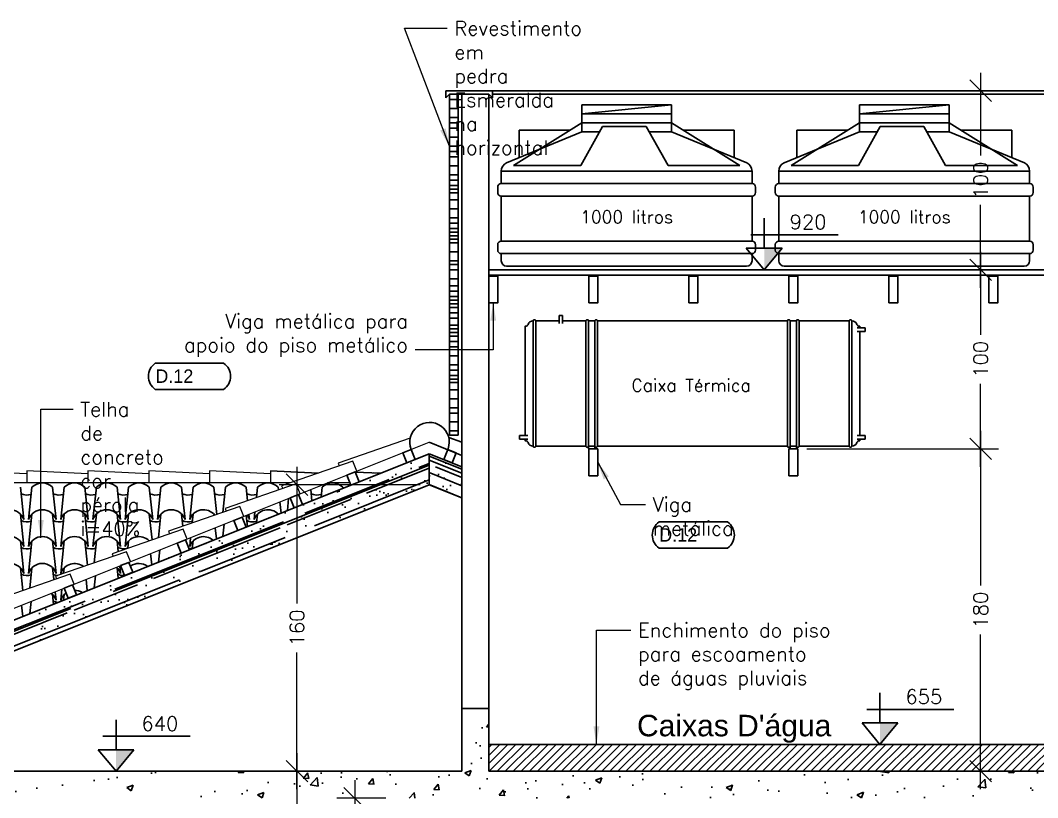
# Model space of a CAD drawing. Header units: millimetres. Extents: x -4228 to 27092, y -6721 to 984.
# Drawn here: x 8236 to 8804, y -5962 to -5528 of the extents above; entities that cross this region are included whole.
import ezdxf
from ezdxf.enums import TextEntityAlignment as Align

# ---------------------------------------------------------------- set-up
doc = ezdxf.new("R2010")
doc.units = ezdxf.units.MM
doc.header["$LTSCALE"] = 50
doc.layers.get('0').update_dxf_attribs({"lineweight": 0})
for name, color, linetype in [('borda100', 3, 'Continuous'), ('cobertura', 2, 'Continuous'), ('cota', 1, 'Continuous'), ('estruturametalica', 2, 'Continuous'), ('HACHURA', 2, 'Continuous'), ('hatch', 2, 'Continuous'), ('madeiramento', 2, 'Continuous'), ('PAREDE2', 4, 'Continuous'), ('PAREDES', 6, 'Continuous'), ('PAREDES3', 2, 'Continuous'), ('pedras', 2, 'Continuous'), ('PENA01', 3, 'Continuous'), ('PENA02', 2, 'Continuous'), ('PENA24', 24, 'Continuous'), ('PENA_01', 3, 'Continuous'), ('QLEADER', 7, 'Continuous'), ('telhas', 3, 'Continuous'), ('TEXTO', 7, 'Continuous'), ('textocod_100', 7, 'Continuous')]:
    doc.layers.add(name, color=color, linetype=linetype)
doc.styles.add('ARIAL', font='arial.ttf')
doc.styles.add('CODIGO', font='bgothl.ttf')
doc.styles.add('COTA', font='simplex.shx')
doc.styles.add('ROMANS', font='romans.shx')
doc.dimstyles.new('1_50', dxfattribs={"dimscale": 0, "dimtxt": 8, "dimasz": 12, "dimexe": 10, "dimexo": 5, "dimgap": 4, "dimtad": 0, "dimdec": 0, "dimzin": 1, "dimdsep": 46, "dimtxsty": 'ROMANS', "dimblk": 'OBLIQUE', "dimcen": 10, "dimdle": 10, "dimclrd": 1, "dimclre": 1, "dimclrt": 7, "dimaunit": 1, "dimadec": 0, "dimazin": 0, "dimtm": 1e-09, "dimtfac": 1, "dimtdec": 0, "dimtmove": 2, "dimatfit": 3, "dimldrblk": 'OBLIQUE', "dimfxl": 1, "dimtolj": 1, "dimtzin": 0, "dimarcsym": 0})
doc.dimstyles.new('LEADER_50', dxfattribs={"dimscale": 0, "dimtxt": 8, "dimasz": 10, "dimexe": 10, "dimexo": 5, "dimgap": 4, "dimtad": 0, "dimdec": 0, "dimzin": 1, "dimdsep": 46, "dimtxsty": 'ROMANS', "dimcen": 10, "dimdle": 10, "dimclrd": 9, "dimclre": 9, "dimclrt": 7, "dimaunit": 1, "dimadec": 0, "dimazin": 0, "dimtm": 1e-09, "dimtfac": 1, "dimtdec": 0, "dimtmove": 2, "dimatfit": 3, "dimfxl": 1, "dimtolj": 1, "dimtzin": 0, "dimarcsym": 0})

# ---------------------------------------------------------------- blocks, each defined once
blk = doc.blocks.new('A$C14811BFB')
at = {"layer": 'PENA_01', "linetype": 'Continuous', "lineweight": 30}
for p, q in [((-18195.47, -2897.79), (-18245.47, -2897.79)), ((-18245.47, -2897.79), (-18245.47, -2912.79)), ((-18245.47, -2902.79), (-18195.47, -2897.79)), ((-18195.47, -2912.79), (-18195.47, -2897.79)), ((-18283.68, -2931.66), (-18245.47, -2907.79)), ((-18195.47, -2902.79), (-18245.47, -2902.79)), ((-18195.47, -2907.79), (-18245.47, -2907.79)), ((-18195.47, -2907.79), (-18157.26, -2931.66)), ((-18245.47, -2912.79), (-18287.56, -2930.14)), ((-18280.47, -2911.79), (-18251.87, -2911.79)), ((-18280.47, -2911.79), (-18280.47, -2926.88)), ((-18233.95, -2909.79), (-18246.05, -2931.66)), ((-18245.47, -2912.79), (-18235.61, -2912.79)), ((-18209.49, -2909.79), (-18233.95, -2909.79)), ((-18209.49, -2909.79), (-18197.38, -2931.66)), ((-18207.83, -2912.79), (-18195.47, -2912.79)), ((-18195.47, -2912.79), (-18153.38, -2930.14)), ((-18160.47, -2911.79), (-18189.06, -2911.79)), ((-18160.47, -2911.79), (-18160.47, -2926.88)), ((-18290.47, -2934.66), (-18150.47, -2934.66)), ((-18290.47, -2934.68), (-18290.47, -2941.66)), ((-18246.05, -2931.66), (-18283.68, -2931.66)), ((-18157.26, -2931.66), (-18197.38, -2931.66)), ((-18150.47, -2941.66), (-18150.47, -2934.68)), ((-18290.47, -2941.66), (-18150.47, -2941.66)), ((-18292.47, -2943.66), (-18292.47, -2946.66)), ((-18148.47, -2943.66), (-18148.47, -2946.66)), ((-18290.47, -2948.66), (-18150.47, -2948.66)), ((-18290.47, -2948.66), (-18290.47, -2973.79)), ((-18290.47, -2948.66), (-18290.47, -2950.66)), ((-18150.47, -2973.79), (-18150.47, -2948.66)), ((-18292.47, -2975.79), (-18292.47, -2978.79)), ((-18290.47, -2973.79), (-18150.47, -2973.79)), ((-18148.47, -2975.79), (-18148.47, -2978.79)), ((-18290.47, -2980.79), (-18150.47, -2980.79)), ((-18290.47, -2980.79), (-18290.47, -2984.79)), ((-18150.47, -2984.79), (-18150.47, -2980.79)), ((-18287.47, -2987.79), (-18153.47, -2987.79))]:
    blk.add_line(p, q, dxfattribs=at)
for centre, radius, start, end in [((-18285.47, -2934.68), 5, 114.6884, 180), ((-18155.47, -2934.68), 5, 0, 65.3116), ((-18290.47, -2943.66), 2, 90, 180), ((-18150.47, -2943.66), 2, 360, 90), ((-18290.47, -2946.66), 2, 180, 270), ((-18150.47, -2946.66), 2, 270, 360), ((-18290.47, -2975.79), 2, 90, 180), ((-18150.47, -2975.79), 2, 360, 90), ((-18290.47, -2978.79), 2, 180, 270), ((-18150.47, -2978.79), 2, 270, 360), ((-18287.47, -2984.79), 3, 180, 270), ((-18153.47, -2984.79), 3, 270, 0)]:
    blk.add_arc(centre, radius, start, end, dxfattribs=at)
at = {"layer": 'TEXTO', "linetype": 'Continuous', "lineweight": 30, "style": 'ROMANS'}
blk.add_text('1000 litros', height=7, dxfattribs=at).set_placement((-18220.47, -2963.79), align=Align.CENTER)
blk = doc.blocks.new('A$C215A06EA')
at = {"color": 3, "linetype": 'Continuous', "lineweight": 30}
for p, q in [((-18268.47, -2913.29), (-18270.47, -2913.29)), ((-18270.47, -2913.29), (-18270.47, -2917.79)), ((-18268.47, -2913.29), (-18268.47, -2917.79)), ((-18289.47, -2919.49), (-18289.47, -2980.29)), ((-18289.27, -2919.29), (-18289.21, -2919.29)), ((-18270.47, -2916.29), (-18283.47, -2916.29)), ((-18255.47, -2916.29), (-18268.47, -2916.29)), ((-18250.47, -2916.29), (-18253.97, -2916.29)), ((-18142.97, -2916.29), (-18248.97, -2916.29)), ((-18137.97, -2916.29), (-18141.47, -2916.29)), ((-18108.47, -2916.29), (-18136.47, -2916.29)), ((-18102.67, -2919.29), (-18102.72, -2919.29)), ((-18102.47, -2919.49), (-18102.47, -2920.29)), ((-18099.47, -2920.29), (-18103.97, -2920.29)), ((-18099.47, -2922.29), (-18103.97, -2922.29)), ((-18102.47, -2922.29), (-18102.47, -2980.29)), ((-18099.47, -2922.29), (-18099.47, -2920.29)), ((-18292.47, -2980.29), (-18292.47, -2982.29)), ((-18292.47, -2980.29), (-18287.97, -2980.29)), ((-18099.47, -2980.29), (-18103.97, -2980.29)), ((-18099.47, -2980.29), (-18099.47, -2982.29)), ((-18292.47, -2982.29), (-18287.97, -2982.29)), ((-18289.47, -2982.29), (-18289.47, -2983.09)), ((-18289.27, -2983.29), (-18289.21, -2983.29)), ((-18283.47, -2986.29), (-18255.47, -2986.29)), ((-18253.97, -2986.29), (-18250.47, -2986.29)), ((-18248.97, -2986.29), (-18142.97, -2986.29)), ((-18141.47, -2986.29), (-18137.97, -2986.29)), ((-18136.47, -2986.29), (-18108.47, -2986.29)), ((-18099.47, -2982.29), (-18103.97, -2982.29)), ((-18102.67, -2983.29), (-18102.72, -2983.29)), ((-18102.47, -2982.29), (-18102.47, -2983.09))]:
    blk.add_line(p, q, dxfattribs=at)
for points in [[(-18284.97, -2916.29, -0.414214), (-18284.47, -2915.79), (-18283.97, -2915.79, -0.414214), (-18283.47, -2916.29), (-18283.47, -2986.29, -0.414214), (-18283.97, -2986.79), (-18284.47, -2986.79, -0.414214), (-18284.97, -2986.29)], [(-18253.97, -2916.29, 0.414214), (-18254.47, -2915.79), (-18254.97, -2915.79, 0.414214), (-18255.47, -2916.29), (-18255.47, -2986.29, 0.414214), (-18254.97, -2986.79), (-18254.47, -2986.79, 0.414214), (-18253.97, -2986.29)], [(-18248.97, -2916.29, 0.414214), (-18249.47, -2915.79), (-18249.97, -2915.79, 0.414214), (-18250.47, -2916.29), (-18250.47, -2986.29, 0.414214), (-18249.97, -2986.79), (-18249.47, -2986.79, 0.414214), (-18248.97, -2986.29)], [(-18142.97, -2916.29, -0.414214), (-18142.47, -2915.79), (-18141.97, -2915.79, -0.414214), (-18141.47, -2916.29), (-18141.47, -2986.29, -0.414214), (-18141.97, -2986.79), (-18142.47, -2986.79, -0.414214), (-18142.97, -2986.29)], [(-18137.97, -2916.29, -0.414214), (-18137.47, -2915.79), (-18136.97, -2915.79, -0.414214), (-18136.47, -2916.29), (-18136.47, -2986.29, -0.414214), (-18136.97, -2986.79), (-18137.47, -2986.79, -0.414214), (-18137.97, -2986.29)], [(-18106.97, -2916.29, 0.414214), (-18107.47, -2915.79), (-18107.97, -2915.79, 0.414214), (-18108.47, -2916.29), (-18108.47, -2986.29, 0.414214), (-18107.97, -2986.79), (-18107.47, -2986.79, 0.414214), (-18106.97, -2986.29)]]:
    blk.add_lwpolyline(points, format="xyb", close=True, dxfattribs=at)
for points in [[(-18253.97, -2987.79), (-18250.47, -2987.79), (-18250.47, -2986.29), (-18253.97, -2986.29)], [(-18141.47, -2987.79), (-18137.97, -2987.79), (-18137.97, -2986.29), (-18141.47, -2986.29)]]:
    blk.add_lwpolyline(points, close=True, dxfattribs=at)
for centre, radius, start, end in [((-18289.27, -2919.49), 0.2, 90, 180), ((-18289.21, -2917.79), 1.5, 270, 340.5288), ((-18284.97, -2919.29), 3, 90, 160.5288), ((-18106.97, -2919.29), 3, 19.4712, 90), ((-18102.72, -2917.79), 1.5, 199.4712, 270), ((-18102.67, -2919.49), 0.2, 0, 90), ((-18289.27, -2983.09), 0.2, 180, 270), ((-18289.21, -2984.79), 1.5, 19.4712, 90), ((-18284.97, -2983.29), 3, 199.4712, 270), ((-18106.97, -2983.29), 3, 270, 340.5288), ((-18102.72, -2984.79), 1.5, 90, 160.5288), ((-18102.67, -2983.09), 0.2, 270, 0)]:
    blk.add_arc(centre, radius, start, end, dxfattribs=at)
blk = doc.blocks.new('_OBLIQUE')
at = {"color": 0, "linetype": 'ByBlock'}
blk.add_line((-0.5, -0.5), (0.5, 0.5), dxfattribs=at)
blk = doc.blocks.new('*D47')
at = {"layer": 'cota', "color": 1, "linetype": 'Continuous', "lineweight": -2}
for p, q in [((8422.74, -5951.96), (8422.74, -6038.25)), ((8440.15, -5961.96), (8412.74, -5961.96)), ((8422.74, -6151.96), (8422.74, -6065.68)), ((8477.6, -6141.96), (8412.74, -6141.96))]:
    blk.add_line(p, q, dxfattribs=at)
at = {"layer": 'Defpoints', "color": 0, "linetype": 'Continuous', "lineweight": 30}
for p in [(8422.74, -5961.96), (8445.15, -5961.96), (8482.6, -6141.96)]:
    blk.add_point(p, dxfattribs=at)
at = {"layer": 'cota', "color": 1, "linetype": 'Continuous', "lineweight": -2, "xscale": 12, "yscale": 12, "zscale": 12}
for p, rotation in [((8422.74, -5961.96), 90), ((8422.74, -6141.96), 270)]:
    blk.add_blockref('_OBLIQUE', p, dxfattribs=dict(at, rotation=rotation))
at = {"layer": 'cota', "color": 7, "linetype": 'Continuous', "lineweight": 30, "insert": (8422.74, -6051.96), "char_height": 8, "attachment_point": 5, "rotation": 90, "style": 'ROMANS'}
blk.add_mtext('\\A1;180', dxfattribs=at)
blk = doc.blocks.new('*D48')
at = {"layer": 'cota', "color": 1, "linetype": 'Continuous', "lineweight": -2}
for p, q in [((8390.51, -5936.96), (8390.51, -6090.18)), ((8463.76, -5946.96), (8380.51, -5946.96)), ((8390.51, -6271.96), (8390.51, -6118.75)), ((8413.76, -6261.96), (8380.51, -6261.96))]:
    blk.add_line(p, q, dxfattribs=at)
at = {"layer": 'Defpoints', "color": 0, "linetype": 'Continuous', "lineweight": 30}
for p in [(8390.51, -5946.96), (8468.76, -5946.96), (8418.76, -6261.96)]:
    blk.add_point(p, dxfattribs=at)
at = {"layer": 'cota', "color": 1, "linetype": 'Continuous', "lineweight": -2, "xscale": 12, "yscale": 12, "zscale": 12}
for p, rotation in [((8390.51, -5946.96), 90), ((8390.51, -6261.96), 270)]:
    blk.add_blockref('_OBLIQUE', p, dxfattribs=dict(at, rotation=rotation))
at = {"layer": 'cota', "color": 7, "linetype": 'Continuous', "lineweight": 30, "insert": (8390.51, -6104.46), "char_height": 8, "attachment_point": 5, "rotation": 90, "style": 'ROMANS'}
blk.add_mtext('\\A1;315', dxfattribs=at)
blk = doc.blocks.new('*D56')
at = {"layer": 'cota', "color": 1, "linetype": 'Continuous', "lineweight": -2}
for p, q in [((8390.51, -5776.97), (8390.51, -5853.25)), ((8459.32, -5786.97), (8380.51, -5786.97)), ((8390.51, -5956.96), (8390.51, -5880.68)), ((8408.76, -5946.96), (8380.51, -5946.96))]:
    blk.add_line(p, q, dxfattribs=at)
at = {"layer": 'Defpoints', "color": 0, "linetype": 'Continuous', "lineweight": 30}
for p in [(8390.51, -5786.97), (8464.32, -5786.97), (8413.76, -5946.96)]:
    blk.add_point(p, dxfattribs=at)
at = {"layer": 'cota', "color": 1, "linetype": 'Continuous', "lineweight": -2, "xscale": 12, "yscale": 12, "zscale": 12}
for p, rotation in [((8390.51, -5786.97), 90), ((8390.51, -5946.96), 270)]:
    blk.add_blockref('_OBLIQUE', p, dxfattribs=dict(at, rotation=rotation))
at = {"layer": 'cota', "color": 7, "linetype": 'Continuous', "lineweight": 30, "insert": (8390.51, -5866.96), "char_height": 8, "attachment_point": 5, "rotation": 90, "style": 'ROMANS'}
blk.add_mtext('\\A1;160', dxfattribs=at)
blk = doc.blocks.new('*D67')
at = {"layer": 'cota', "color": 1, "linetype": 'Continuous', "lineweight": -2}
for p, q in [((8772.23, -5756.96), (8772.23, -5843.25)), ((8763.93, -5766.96), (8782.23, -5766.96)), ((8772.23, -5956.96), (8772.23, -5870.68)), ((8790.54, -5946.96), (8762.23, -5946.96))]:
    blk.add_line(p, q, dxfattribs=at)
at = {"layer": 'Defpoints', "color": 0, "linetype": 'Continuous', "lineweight": 30}
for p in [(8758.93, -5766.96), (8772.23, -5946.96), (8795.54, -5946.96)]:
    blk.add_point(p, dxfattribs=at)
at = {"layer": 'cota', "color": 1, "linetype": 'Continuous', "lineweight": -2, "xscale": 12, "yscale": 12, "zscale": 12}
for p, rotation in [((8772.23, -5766.96), 90), ((8772.23, -5946.96), 270)]:
    blk.add_blockref('_OBLIQUE', p, dxfattribs=dict(at, rotation=rotation))
at = {"layer": 'cota', "color": 7, "linetype": 'Continuous', "lineweight": 30, "insert": (8772.23, -5856.96), "char_height": 8, "attachment_point": 5, "rotation": 90, "style": 'ROMANS'}
blk.add_mtext('\\A1;180', dxfattribs=at)
blk = doc.blocks.new('*D68')
at = {"layer": 'cota', "color": 1, "linetype": 'Continuous', "lineweight": -2}
for p, q in [((8772.23, -5656.96), (8772.23, -5703.25)), ((8786.87, -5666.96), (8762.23, -5666.96)), ((8772.23, -5776.96), (8772.23, -5730.68)), ((8675.1, -5766.96), (8782.23, -5766.96))]:
    blk.add_line(p, q, dxfattribs=at)
at = {"layer": 'Defpoints', "color": 0, "linetype": 'Continuous', "lineweight": 30}
for p in [(8772.23, -5666.96), (8791.87, -5666.96), (8670.1, -5766.96)]:
    blk.add_point(p, dxfattribs=at)
at = {"layer": 'cota', "color": 1, "linetype": 'Continuous', "lineweight": -2, "xscale": 12, "yscale": 12, "zscale": 12}
for p, rotation in [((8772.23, -5666.96), 90), ((8772.23, -5766.96), 270)]:
    blk.add_blockref('_OBLIQUE', p, dxfattribs=dict(at, rotation=rotation))
at = {"layer": 'cota', "color": 7, "linetype": 'Continuous', "lineweight": 30, "insert": (8772.23, -5716.96), "char_height": 8, "attachment_point": 5, "rotation": 90, "style": 'ROMANS'}
blk.add_mtext('\\A1;100', dxfattribs=at)
blk = doc.blocks.new('*D69')
at = {"layer": 'cota', "color": 1, "linetype": 'Continuous', "lineweight": -2}
for p, q in [((8772.23, -5556.96), (8772.23, -5603.25)), ((8796.87, -5566.96), (8762.23, -5566.96)), ((8772.23, -5676.96), (8772.23, -5630.68)), ((8793.8, -5666.96), (8762.23, -5666.96))]:
    blk.add_line(p, q, dxfattribs=at)
at = {"layer": 'Defpoints', "color": 0, "linetype": 'Continuous', "lineweight": 30}
for p in [(8772.23, -5566.96), (8801.87, -5566.96), (8798.8, -5666.96)]:
    blk.add_point(p, dxfattribs=at)
at = {"layer": 'cota', "color": 1, "linetype": 'Continuous', "lineweight": -2, "xscale": 12, "yscale": 12, "zscale": 12}
for p, rotation in [((8772.23, -5566.96), 90), ((8772.23, -5666.96), 270)]:
    blk.add_blockref('_OBLIQUE', p, dxfattribs=dict(at, rotation=rotation))
at = {"layer": 'cota', "color": 7, "linetype": 'Continuous', "lineweight": 30, "insert": (8772.23, -5616.96), "char_height": 8, "attachment_point": 5, "rotation": 90, "style": 'ROMANS'}
blk.add_mtext('\\A1;100', dxfattribs=at)

msp = doc.modelspace()

# ---------------------------------------------------------------- hatches: boundary and pattern name
at = {"layer": 'HACHURA', "linetype": 'Continuous', "lineweight": 30}
h = msp.add_hatch(dxfattribs=at)
h.set_pattern_fill('AR-CONC', color=256, scale=0.2, style=0)
h.set_pattern_definition([(50, (5738.18, -492.775), (36.43693, -3.18782), [3.81, -41.91]), (355, (5738.18, -492.775), (-7.04857, 38.21133), [3.048, -33.528]), (100.451, (5741.217, -493.04), (29.3885, 35.02334), [3.238, -35.618]), (46.1842, (5738.18, -482.615), (54.2158, -8.40847), [5.715, -62.865]), (96.6356, (5742.7, -483.316), (47.48085, 49.4851), [4.857, -53.427]), (351.184, (5738.18, -482.615), (47.4809, 49.485), [4.572, -50.292]), (21, (5743.26, -485.155), (30.32298, -20.4531), [3.81, -41.91]), (326, (5743.26, -485.155), (12.3604, 36.8376), [3.048, -33.528]), (71.4514, (5745.787, -486.86), (42.6833, 16.38457), [3.238, -35.618]), (37.5, (5738.18, -492.775), (0.61772, 16.911008), [0, -33.1216, 0, -34.036, 0, -33.655]), (7.5, (5738.18, -492.775), (13.36393, 20.036115), [0, -19.4056, 0, -32.3596, 0, -12.827]), (327.5, (5726.852, -492.775), (27.11812, -1.14575), [0, -12.7, 0, -39.624, 0, -52.578]), (317.5, (5721.772, -492.775), (29.62584, 5.0853), [0, -16.51, 0, -26.3144, 0, -37.338])])
h.paths.add_polyline_path([(8852.6, -5991.96), (8852.6, -5946.96), (8497.6, -5946.96), (8497.6, -5911.96), (8482.6, -5911.96), (8482.6, -5946.96), (8172.6, -5946.96), (8172.6, -5911.96), (8157.6, -5911.96), (8157.6, -5946.96), (8032.6, -5946.96), (8032.6, -5941.96), (8017.6, -5941.96), (8017.6, -5961.96), (8837.6, -5961.96), (8837.6, -5991.96)])
h = msp.add_hatch(dxfattribs=at)
h.set_pattern_fill('ANSI31', color=3, style=0)
h.set_pattern_definition([(45, (13961.2226, -2409.807), (-2.245064, 2.245064), [])])
h.paths.add_polyline_path([(8837.6, -5931.96), (8497.6, -5931.96), (8497.6, -5946.96), (8837.6, -5946.96)])
at = {"layer": 'hatch', "linetype": 'Continuous', "lineweight": 30}
h = msp.add_hatch(dxfattribs=at)
h.set_pattern_fill('AR-SAND', color=256, scale=0.3, style=0)
h.set_pattern_definition([(37.5, (2415.487, -6269.661), (-0.48001, 14.682397), [0, -11.5824, 0, -12.954, 0, -12.3825]), (7.5, (2415.487, -6269.661), (13.4857, 21.50475), [0, -6.2484, 0, -10.4394, 0, -4.0005]), (327.5, (2406.115, -6269.661), (23.72977, 0.043116), [0, -3.81, 0, -13.716, 0, -17.907]), (317.5, (2406.115, -6269.661), (22.906694, 6.68788), [0, -1.905, 0, -8.9916, 0, -10.287])])
h.paths.add_polyline_path([(8464.32, -5786.97), (8464.32, -5769.73), (8032.6, -5942.42), (8032.6, -5946.96), (8064.33, -5946.96)])
h.paths.add_polyline_path([(8482.6, -5777.05), (8464.32, -5769.73), (8464.32, -5786.97), (8482.6, -5794.28)])
h = msp.add_hatch(dxfattribs=at)
h.set_pattern_fill('AR-RROOF', color=3, scale=0.5, style=0)
h.set_pattern_definition([(201.8014, (2309.487, -4339.716), (-21.224977, -22.16831), [190.5, -25.4, 63.5, -12.7]), (201.8014, (2296.163, -4351.885), (18.064814, -10.96624), [38.1, -4.191, 76.2, -9.525]), (201.80141, (2307.601, -4352.0975), (-58.156437, -32.427048), [101.6, -17.78, 50.8, -12.7])])
h.paths.add_polyline_path([(8464.32, -5786.97), (8464.32, -5769.73), (8032.6, -5942.42), (8032.6, -5946.96), (8064.33, -5946.96)])
h = msp.add_hatch(dxfattribs=at)
h.set_pattern_fill('AR-RROOF', color=3, scale=0.5, style=0)
h.set_pattern_definition([(158.2, (8482.595, -5794.278), (-30.6583, -1.415), [190.5, -25.4, 63.5, -12.7]), (158.2, (8464.554, -5793.9), (5.5185, -20.4), [38.1, -4.191, 76.2, -9.525]), (158.2, (8472.69, -5801.942), (-64.4768, 16.6262), [101.6, -17.78, 50.8, -12.7])])
h.paths.add_polyline_path([(8464.32, -5786.97), (8482.6, -5794.28), (8482.6, -5777.05), (8464.32, -5769.73)])

# ---------------------------------------------------------------- linework, layer by layer
at = {"layer": 'borda100', "color": 9, "linetype": 'Continuous', "lineweight": 30}
for points in [[(8349.58, -5733.75, 0.525115), (8349.58, -5719.14), (8311.4, -5719.14, 0.525115), (8311.4, -5733.75)], [(8630.89, -5822.39, 0.525115), (8630.89, -5807.78), (8592.71, -5807.78, 0.525115), (8592.71, -5822.39)]]:
    msp.add_lwpolyline(points, format="xyb", close=True, dxfattribs=at)
at = {"layer": 'cobertura', "linetype": 'Continuous', "lineweight": 30}
msp.add_arc((8464.53, -5763.19), 11, 340.3922, 201.8014, dxfattribs=at)
at = {"layer": 'estruturametalica', "color": 4, "linetype": 'Continuous', "lineweight": 30}
for p, q in [((8837.6, -5666.96), (8497.6, -5666.96)), ((8837.6, -5669.96), (8497.6, -5669.96))]:
    msp.add_line(p, q, dxfattribs=at)
for points in [[(8497.6, -5685.46), (8502.6, -5685.46), (8502.6, -5670.46), (8497.6, -5670.46)], [(8553.43, -5685.46), (8558.43, -5685.46), (8558.43, -5670.46), (8553.43, -5670.46)], [(8609.26, -5685.46), (8614.26, -5685.46), (8614.26, -5670.46), (8609.26, -5670.46)], [(8665.1, -5685.46), (8670.1, -5685.46), (8670.1, -5670.46), (8665.1, -5670.46)], [(8720.93, -5685.46), (8725.93, -5685.46), (8725.93, -5670.46), (8720.93, -5670.46)], [(8776.76, -5685.46), (8781.76, -5685.46), (8781.76, -5670.46), (8776.76, -5670.46)], [(8553.43, -5781.96), (8558.43, -5781.96), (8558.43, -5766.96), (8553.43, -5766.96)], [(8665.1, -5781.96), (8670.1, -5781.96), (8670.1, -5766.96), (8665.1, -5766.96)]]:
    msp.add_lwpolyline(points, close=True, dxfattribs=at)
at = {"layer": 'madeiramento', "linetype": 'Continuous', "lineweight": 30}
for p, q in [((8464.32, -5769.73), (8032.6, -5942.42)), ((8464.32, -5769.73), (8482.6, -5777.05)), ((8464.32, -5786.97), (8064.33, -5946.96)), ((8464.32, -5786.97), (8482.6, -5794.28))]:
    msp.add_line(p, q, dxfattribs=at)
at = {"layer": 'madeiramento', "color": 3, "linetype": 'Continuous', "lineweight": 30}
msp.add_line((8464.32, -5769.73), (8464.32, -5786.97), dxfattribs=at)
at = {"layer": 'madeiramento', "color": 2, "linetype": 'Continuous', "lineweight": 30}
for points in [[(8451.9, -5774.7), (8456.54, -5772.84), (8454.32, -5767.27), (8449.67, -5769.13)], [(8477.16, -5774.7), (8472.51, -5772.84), (8474.74, -5767.27), (8479.38, -5769.13)], [(8420.57, -5787.23), (8425.21, -5785.38), (8422.98, -5779.81), (8418.34, -5781.66)], [(8389, -5799.86), (8393.64, -5798), (8391.41, -5792.43), (8386.77, -5794.29)], [(8357.43, -5812.49), (8362.07, -5810.63), (8359.85, -5805.06), (8355.2, -5806.92)], [(8325.86, -5825.12), (8330.51, -5823.26), (8328.28, -5817.69), (8323.64, -5819.55)], [(8294.3, -5837.74), (8298.94, -5835.89), (8296.71, -5830.32), (8292.07, -5832.17)], [(8262.73, -5850.37), (8267.37, -5848.51), (8265.14, -5842.94), (8260.5, -5844.8)]]:
    msp.add_lwpolyline(points, close=True, dxfattribs=at)
at = {"layer": 'PAREDE2', "linetype": 'Continuous', "lineweight": 30}
msp.add_line((8497.6, -5931.96), (8837.6, -5931.96), dxfattribs=at)
at = {"layer": 'PAREDES', "linetype": 'Continuous', "lineweight": 30}
for p, q in [((8482.6, -5946.96), (8482.6, -5568.96)), ((8482.6, -5568.96), (8497.6, -5568.96)), ((8497.6, -5946.96), (8497.6, -5568.96)), ((8482.6, -5911.96), (8497.6, -5911.96)), ((8172.6, -5946.96), (8482.6, -5946.96)), ((8172.6, -5946.96), (8292.6, -5946.96)), ((8497.6, -5946.96), (8852.6, -5946.96))]:
    msp.add_line(p, q, dxfattribs=at)
at = {"layer": 'PAREDES3', "linetype": 'Continuous', "lineweight": 30}
for p, q in [((8473.6, -5566.96), (8499.6, -5566.96)), ((8473.6, -5566.96), (8473.6, -5570.96)), ((8473.6, -5570.96), (8475.6, -5568.96)), ((8475.6, -5759.22), (8475.6, -5568.96)), ((8475.6, -5568.96), (8482.6, -5568.96)), ((8480.6, -5759.22), (8480.6, -5568.96)), ((8499.6, -5570.96), (8497.6, -5568.96)), ((8499.6, -5566.96), (8499.6, -5570.96)), ((8499.6, -5568.96), (8818.1, -5568.96)), ((8475.6, -5759.22), (8480.6, -5759.22))]:
    msp.add_line(p, q, dxfattribs=at)
at = {"layer": 'pedras', "color": 55, "linetype": 'Continuous', "lineweight": 30}
for p, q in [((8475.6, -5571.96), (8480.6, -5571.96)), ((8475.6, -5576.96), (8480.6, -5576.96)), ((8475.6, -5581.96), (8480.6, -5581.96)), ((8475.6, -5584.96), (8480.6, -5584.96)), ((8475.6, -5587.96), (8480.6, -5587.96)), ((8475.6, -5592.96), (8480.6, -5592.96)), ((8475.6, -5597.96), (8480.6, -5597.96)), ((8475.6, -5600.96), (8480.6, -5600.96)), ((8475.6, -5603.96), (8480.6, -5603.96)), ((8475.6, -5608.96), (8480.6, -5608.96)), ((8475.6, -5613.96), (8480.6, -5613.96)), ((8475.6, -5616.96), (8480.6, -5616.96)), ((8475.6, -5619.96), (8480.6, -5619.96)), ((8475.6, -5621.96), (8480.6, -5621.96)), ((8475.6, -5623.96), (8480.6, -5623.96)), ((8475.6, -5627.96), (8480.6, -5627.96)), ((8475.6, -5632.96), (8480.6, -5632.96)), ((8475.6, -5637.96), (8480.6, -5637.96)), ((8475.6, -5640.96), (8480.6, -5640.96)), ((8475.6, -5643.96), (8480.6, -5643.96)), ((8475.6, -5645.96), (8480.6, -5645.96)), ((8475.6, -5647.96), (8480.6, -5647.96)), ((8475.6, -5649.96), (8480.6, -5649.96)), ((8475.6, -5651.96), (8480.6, -5651.96)), ((8475.6, -5656.96), (8480.6, -5656.96)), ((8475.6, -5661.96), (8480.6, -5661.96)), ((8475.6, -5663.96), (8480.6, -5663.96)), ((8475.6, -5666.96), (8480.6, -5666.96)), ((8475.6, -5671.96), (8480.6, -5671.96)), ((8475.6, -5675.96), (8480.6, -5675.96)), ((8475.6, -5678.96), (8480.6, -5678.96)), ((8475.6, -5681.96), (8480.6, -5681.96)), ((8475.6, -5683.96), (8480.6, -5683.96)), ((8475.6, -5685.96), (8480.6, -5685.96)), ((8475.6, -5687.96), (8480.6, -5687.96)), ((8475.6, -5690.96), (8480.6, -5690.96)), ((8475.6, -5693.96), (8480.6, -5693.96)), ((8475.6, -5697.96), (8480.6, -5697.96)), ((8475.6, -5699.96), (8480.6, -5699.96)), ((8475.6, -5701.96), (8480.6, -5701.96)), ((8475.6, -5703.96), (8480.6, -5703.96)), ((8475.6, -5706.96), (8480.6, -5706.96)), ((8475.6, -5709.96), (8480.6, -5709.96)), ((8475.6, -5714.96), (8480.6, -5714.96)), ((8475.6, -5719.96), (8480.6, -5719.96)), ((8475.6, -5722.96), (8480.6, -5722.96)), ((8475.6, -5725.96), (8480.6, -5725.96)), ((8475.6, -5727.96), (8480.6, -5727.96)), ((8475.6, -5729.96), (8480.6, -5729.96)), ((8475.6, -5733.96), (8480.6, -5733.96)), ((8475.6, -5738.96), (8480.6, -5738.96)), ((8475.6, -5743.96), (8480.6, -5743.96)), ((8475.6, -5746.96), (8480.6, -5746.96)), ((8475.6, -5751.96), (8480.6, -5751.96)), ((8475.6, -5756.96), (8480.6, -5756.96))]:
    msp.add_line(p, q, dxfattribs=at)
at = {"layer": 'PENA01', "linetype": 'Continuous', "lineweight": 30}
msp.add_line((8499.6, -5566.96), (8818.1, -5566.96), dxfattribs=at)
at = {"layer": 'PENA01', "lineweight": 30}
for p, q in [((8651.4, -5638.21), (8651.4, -5654.96)), ((8643.96, -5647.45), (8692.69, -5647.45)), ((8641.4, -5654.96), (8661.4, -5654.96)), ((8651.4, -5666.96), (8641.4, -5654.96)), ((8651.4, -5666.96), (8661.4, -5654.96)), ((8716.04, -5903.21), (8716.04, -5919.96)), ((8708.6, -5912.45), (8757.33, -5912.45)), ((8289.51, -5918.21), (8289.51, -5934.96)), ((8706.04, -5919.96), (8726.04, -5919.96)), ((8716.04, -5931.96), (8706.04, -5919.96)), ((8716.04, -5931.96), (8726.04, -5919.96)), ((8282.07, -5927.45), (8330.8, -5927.45)), ((8279.51, -5934.96), (8299.51, -5934.96)), ((8289.51, -5946.96), (8279.51, -5934.96)), ((8289.51, -5946.96), (8299.51, -5934.96))]:
    msp.add_line(p, q, dxfattribs=at)
for points in [[(8651.4, -5666.96), (8651.4, -5654.96), (8651.4, -5666.96), (8661.4, -5654.96)], [(8716.04, -5931.96), (8716.04, -5919.96), (8716.04, -5931.96), (8726.04, -5919.96)], [(8289.51, -5946.96), (8289.51, -5934.96), (8289.51, -5946.96), (8299.51, -5934.96)]]:
    msp.add_solid(points, dxfattribs=at)
at = {"layer": 'PENA24', "color": 3, "lineweight": 30}
for p, q in [((8236.06, -5788.35), (8238, -5806.46)), ((8242.53, -5788.35), (8240.6, -5806.46)), ((8254.06, -5788.35), (8256, -5806.46)), ((8260.53, -5788.35), (8258.6, -5806.46)), ((8272.06, -5788.35), (8274, -5806.46)), ((8278.53, -5788.35), (8276.6, -5806.46)), ((8290.06, -5788.35), (8292, -5806.46)), ((8296.53, -5788.35), (8294.6, -5806.46)), ((8308.06, -5788.35), (8310, -5806.46)), ((8314.53, -5788.35), (8312.6, -5806.46)), ((8326.06, -5788.35), (8328, -5806.46)), ((8332.53, -5788.35), (8330.6, -5806.46)), ((8344.06, -5788.35), (8345.69, -5803.57)), ((8350.53, -5788.35), (8349.03, -5802.41)), ((8362.06, -5788.35), (8362.87, -5795.91)), ((8368.53, -5788.35), (8367.91, -5794.17)), ((8380.06, -5788.35), (8380.22, -5789.91)), ((8398.2, -5789.72), (8398.87, -5795.91)), ((8404.53, -5788.35), (8403.94, -5793.89)), ((8416.06, -5788.35), (8416.13, -5789.01)), ((8380.94, -5796.62), (8381.61, -5802.82)), ((8385.86, -5794.66), (8385.14, -5801.41)), ((8236.06, -5803.35), (8238, -5821.46)), ((8242.53, -5803.35), (8240.6, -5821.46)), ((8254.06, -5803.35), (8256, -5821.46)), ((8260.53, -5803.35), (8258.6, -5821.46)), ((8272.06, -5803.35), (8274, -5821.46)), ((8278.53, -5803.35), (8276.6, -5821.46)), ((8290.06, -5803.35), (8292, -5821.46)), ((8296.53, -5803.35), (8294.6, -5821.46)), ((8308.06, -5803.35), (8309.6, -5817.76)), ((8314.53, -5803.35), (8313.12, -5816.54)), ((8326.06, -5803.35), (8326.78, -5810.1)), ((8332.53, -5803.35), (8332, -5808.3)), ((8344.06, -5803.35), (8344.09, -5803.66)), ((8362.14, -5804.14), (8362.81, -5810.34)), ((8363.68, -5803.53), (8364, -5806.46)), ((8367.05, -5802.18), (8366.6, -5806.46)), ((8368.53, -5803.35), (8368, -5808.3)), ((8380.06, -5803.35), (8380.07, -5803.43)), ((8349.93, -5809.03), (8349.2, -5815.78)), ((8344.88, -5811.05), (8345.54, -5817.24)), ((8236.06, -5818.35), (8238, -5836.46)), ((8242.53, -5818.35), (8240.6, -5836.46)), ((8254.06, -5818.35), (8256, -5836.46)), ((8260.53, -5818.35), (8258.6, -5836.46)), ((8272.06, -5818.35), (8273.51, -5831.95)), ((8278.53, -5818.35), (8277.22, -5830.66)), ((8290.06, -5818.35), (8290.69, -5824.29)), ((8296.53, -5818.35), (8296.1, -5822.42)), ((8331.12, -5816.55), (8330.6, -5821.46)), ((8332.53, -5818.35), (8332.07, -5822.63)), ((8308.82, -5825.47), (8309.48, -5831.67)), ((8313.99, -5823.4), (8313.27, -5830.15)), ((8236.06, -5833.35), (8237.43, -5846.13)), ((8242.53, -5833.35), (8241.31, -5844.79)), ((8254.06, -5833.35), (8254.74, -5839.69)), ((8260.53, -5833.35), (8260.19, -5836.55)), ((8290.06, -5833.35), (8290.68, -5839.19)), ((8291.56, -5832.38), (8292, -5836.46)), ((8278.06, -5837.78), (8277.34, -5844.53)), ((8272.76, -5839.9), (8273.42, -5846.09)), ((8254.06, -5848.35), (8254.62, -5853.61)), ((8255.5, -5846.8), (8256, -5851.46)), ((8259.25, -5845.3), (8258.6, -5851.46)), ((8260.53, -5848.35), (8260.21, -5851.38)), ((8236.7, -5854.32), (8237.36, -5860.52)), ((8242.13, -5852.15), (8241.4, -5858.9))]:
    msp.add_line(p, q, dxfattribs=at)
for centre, radius, start, end in [((8248.3, -5794.1), 8.14, 44.9328, 135.0672), ((8266.3, -5794.1), 8.14, 44.9328, 135.0672), ((8284.3, -5794.1), 8.14, 44.9328, 135.0672), ((8302.3, -5794.1), 8.14, 44.9328, 135.0672), ((8320.3, -5794.1), 8.14, 44.9328, 135.0672), ((8338.3, -5794.1), 8.14, 44.9328, 135.0672), ((8356.3, -5794.1), 8.14, 44.9328, 135.0672), ((8374.3, -5794.1), 8.14, 44.9328, 135.0672), ((8410.3, -5794.1), 8.14, 44.9328, 135.0672), ((8239.72, -5785.32), 7.44, 243.9234, 288.6886), ((8257.72, -5785.32), 7.44, 243.9234, 288.6886), ((8275.72, -5785.32), 7.44, 243.9234, 288.6886), ((8293.72, -5785.32), 7.44, 243.9234, 288.6886), ((8311.72, -5785.32), 7.44, 243.9234, 288.6886), ((8329.72, -5785.32), 7.44, 243.9234, 288.6886), ((8347.72, -5785.32), 7.44, 243.9234, 288.6886), ((8365.72, -5785.32), 7.44, 243.9234, 288.6886), ((8401.72, -5785.32), 7.44, 243.9234, 288.6886), ((8230.3, -5809.1), 8.14, 18.9246, 161.0754), ((8248.3, -5809.1), 8.14, 18.9246, 161.0754), ((8266.3, -5809.1), 8.14, 18.9246, 161.0754), ((8284.3, -5809.1), 8.14, 18.9246, 161.0754), ((8302.3, -5809.1), 8.14, 18.9246, 161.0754), ((8320.3, -5809.1), 8.14, 18.9246, 161.0754), ((8338.3, -5809.1), 8.14, 39.3166, 161.0754), ((8356.3, -5809.1), 8.14, 18.9246, 39.1897), ((8374.3, -5809.1), 8.14, 44.3212, 161.0754), ((8239.72, -5800.32), 7.44, 243.9234, 288.6886), ((8257.72, -5800.32), 7.44, 243.9234, 288.6886), ((8275.72, -5800.32), 7.44, 243.9234, 288.6886), ((8293.72, -5800.32), 7.44, 243.9234, 288.6886), ((8311.72, -5800.32), 7.44, 243.9234, 288.6886), ((8329.72, -5800.32), 7.44, 243.9234, 288.6886), ((8329.72, -5800.32), 7.44, 243.9234, 288.6886), ((8365.72, -5800.32), 7.44, 243.9234, 267.2322), ((8365.72, -5800.32), 7.44, 243.9234, 288.6886), ((8230.3, -5824.1), 8.14, 18.9246, 161.0754), ((8248.3, -5824.1), 8.14, 18.9246, 161.0754), ((8266.3, -5824.1), 8.14, 18.9246, 161.0754), ((8284.3, -5824.1), 8.14, 18.9246, 161.0754), ((8302.3, -5824.1), 8.14, 45.4046, 161.0754), ((8338.3, -5824.1), 8.14, 48.6376, 161.0754), ((8239.72, -5815.32), 7.44, 243.9234, 288.6886), ((8257.72, -5815.32), 7.44, 243.9234, 288.6886), ((8275.72, -5815.32), 7.44, 243.9234, 288.6886), ((8293.72, -5815.32), 7.44, 243.9234, 286.6169), ((8329.72, -5815.32), 7.44, 274.4595, 288.6886), ((8230.3, -5839.1), 8.14, 18.9246, 161.0754), ((8248.3, -5839.1), 8.14, 18.9246, 161.0754), ((8266.3, -5839.1), 8.14, 51.8327, 161.0754), ((8284.3, -5839.1), 8.14, 18.9246, 47.6327), ((8302.3, -5839.1), 8.14, 53.1255, 125.4714), ((8239.72, -5830.32), 7.44, 243.9234, 288.6886), ((8257.72, -5830.32), 7.44, 243.9234, 263.2376), ((8293.72, -5830.32), 7.44, 243.9234, 274.552), ((8248.3, -5854.1), 8.14, 18.9246, 52.0771), ((8266.3, -5854.1), 8.14, 125.5003, 161.0754), ((8266.3, -5854.1), 8.14, 57.8391, 89.6267), ((8257.72, -5845.32), 7.44, 243.9234, 263.4613)]:
    msp.add_arc(centre, radius, start, end, dxfattribs=at)
at = {"layer": 'PENA_01', "linetype": 'Continuous', "lineweight": 30}
for p, q in [((8754.6, -5574.96), (8704.6, -5574.96)), ((8704.6, -5574.96), (8704.6, -5589.96)), ((8704.6, -5579.96), (8754.6, -5574.96)), ((8754.6, -5589.96), (8754.6, -5574.96)), ((8754.6, -5579.96), (8704.6, -5579.96)), ((8666.38, -5608.83), (8704.6, -5584.96)), ((8669.6, -5588.96), (8698.19, -5588.96)), ((8669.6, -5588.96), (8669.6, -5604.05)), ((8716.12, -5586.96), (8704.01, -5608.83)), ((8754.6, -5584.96), (8704.6, -5584.96)), ((8740.57, -5586.96), (8716.12, -5586.96)), ((8740.57, -5586.96), (8752.68, -5608.83)), ((8754.6, -5584.96), (8792.81, -5608.83)), ((8789.6, -5588.96), (8761, -5588.96)), ((8789.6, -5588.96), (8789.6, -5604.05)), ((8704.6, -5589.96), (8662.51, -5607.31)), ((8704.6, -5589.96), (8714.46, -5589.96)), ((8742.23, -5589.96), (8754.6, -5589.96)), ((8754.6, -5589.96), (8796.68, -5607.31)), ((8659.6, -5611.83), (8799.6, -5611.83)), ((8659.6, -5611.85), (8659.6, -5618.83)), ((8704.01, -5608.83), (8666.38, -5608.83)), ((8792.81, -5608.83), (8752.68, -5608.83)), ((8799.6, -5618.83), (8799.6, -5611.85)), ((8657.6, -5620.83), (8657.6, -5623.83)), ((8659.6, -5618.83), (8799.6, -5618.83)), ((8801.6, -5620.83), (8801.6, -5623.83)), ((8659.6, -5625.83), (8799.6, -5625.83)), ((8659.6, -5625.83), (8659.6, -5650.96)), ((8659.6, -5625.83), (8659.6, -5627.83)), ((8799.6, -5650.96), (8799.6, -5625.83)), ((8659.6, -5650.96), (8799.6, -5650.96)), ((8657.6, -5652.96), (8657.6, -5655.96)), ((8801.6, -5652.96), (8801.6, -5655.96)), ((8659.6, -5657.96), (8799.6, -5657.96)), ((8659.6, -5657.96), (8659.6, -5661.96)), ((8799.6, -5661.96), (8799.6, -5657.96)), ((8662.6, -5664.96), (8796.6, -5664.96))]:
    msp.add_line(p, q, dxfattribs=at)
for centre, radius, start, end in [((8664.6, -5611.85), 5, 114.6884, 180), ((8794.6, -5611.85), 5, 0, 65.3116), ((8659.6, -5620.83), 2, 90, 180), ((8799.6, -5620.83), 2, 360, 90), ((8659.6, -5623.83), 2, 180, 270), ((8799.6, -5623.83), 2, 270, 360), ((8659.6, -5652.96), 2, 90, 180), ((8799.6, -5652.96), 2, 360, 90), ((8659.6, -5655.96), 2, 180, 270), ((8799.6, -5655.96), 2, 270, 360), ((8662.6, -5661.96), 3, 180, 270), ((8796.6, -5661.96), 3, 270, 0)]:
    msp.add_arc(centre, radius, start, end, dxfattribs=at)
at = {"layer": 'telhas', "linetype": 'Continuous'}
for p, q in [((8100.8, -5908.68), (8464.32, -5763.27)), ((8453.73, -5761.07), (8413.51, -5774.98)), ((8421.68, -5773.86), (8381.94, -5787.61)), ((8413.51, -5774.98), (8414.11, -5776.48)), ((8413.51, -5774.98), (8414.11, -5776.48)), ((8423.91, -5779.44), (8421.68, -5773.86)), ((8239.72, -5780.89), (8205.72, -5779.27)), ((8273.72, -5780.89), (8239.72, -5779.27)), ((8239.72, -5779.27), (8239.72, -5785.96)), ((8307.72, -5780.89), (8273.72, -5779.27)), ((8273.72, -5779.27), (8273.72, -5785.96)), ((8341.72, -5780.89), (8307.72, -5779.27)), ((8307.72, -5779.27), (8307.72, -5785.96)), ((8375.72, -5780.89), (8341.72, -5779.27)), ((8341.72, -5779.27), (8341.72, -5785.96)), ((8375.72, -5779.27), (8375.72, -5785.96)), ((8386.7, -5785.96), (7897.6, -5785.96)), ((8390.11, -5786.49), (8350.38, -5800.23)), ((8381.94, -5787.61), (8382.54, -5789.11)), ((8381.94, -5787.61), (8382.54, -5789.11)), ((8392.34, -5792.06), (8390.11, -5786.49)), ((8420.06, -5785.96), (8407.6, -5785.96)), ((8358.55, -5799.12), (8318.81, -5812.86)), ((8360.77, -5804.69), (8358.55, -5799.12)), ((8350.38, -5800.23), (8350.98, -5801.74)), ((8350.38, -5800.23), (8350.98, -5801.74)), ((8326.98, -5811.75), (8287.24, -5825.49)), ((8318.81, -5812.86), (8319.41, -5814.36)), ((8318.81, -5812.86), (8319.41, -5814.36)), ((8329.21, -5817.32), (8326.98, -5811.75)), ((8295.41, -5824.37), (8255.67, -5838.11)), ((8287.24, -5825.49), (8287.84, -5826.99)), ((8297.64, -5829.94), (8295.41, -5824.37)), ((8263.84, -5837), (8224.1, -5850.74)), ((8255.67, -5838.11), (8256.27, -5839.62)), ((8266.07, -5842.57), (8263.84, -5837))]:
    msp.add_line(p, q, dxfattribs=at)
at = {"layer": 'telhas', "linetype": 'Continuous', "lineweight": 30}
for p, q in [((8482.6, -5770.58), (8464.32, -5763.27)), ((8475.21, -5760.57), (8482.6, -5763.13)), ((8402.37, -5780.54), (8375.72, -5779.27)), ((8437.2, -5780.58), (8422.77, -5779.89)), ((8437.2, -5780.58), (8433.04, -5780.38))]:
    msp.add_line(p, q, dxfattribs=at)

# ---------------------------------------------------------------- block references
at = {"layer": 'TEXTO', "linetype": 'Continuous', "lineweight": 30}
for name, p in [('A$C14811BFB', (26795.06, -2677.17)), ('A$C215A06EA', (26807.31, -2779.17))]:
    msp.add_blockref(name, p, dxfattribs=at)

# ---------------------------------------------------------------- texts
at = {"layer": 'HACHURA', "color": 7, "linetype": 'Continuous', "lineweight": 30, "char_height": 8, "width": 0.32, "attachment_point": 1, "style": 'ROMANS'}
for s, insert in [('Revestimento em pedra\\PEsmeralda na horizontal', (8478.41, -5528.07)), ('Viga metálica', (8589.09, -5794.02))]:
    msp.add_mtext(s, dxfattribs=dict(at, insert=insert))
at = {"layer": 'PENA02', "lineweight": 30, "style": 'COTA'}
for s, p in [('920', (8665.58, -5644.33)), ('655', (8730.21, -5909.33)), ('640', (8303.68, -5924.33))]:
    msp.add_text(s, height=8, dxfattribs=at).set_placement(p)
at = {"layer": 'QLEADER', "color": 7, "linetype": 'Continuous', "lineweight": 30, "char_height": 8, "style": 'ROMANS'}
for s, insert, width, attachment_point in [('Viga metálica para\\Papoio do piso metálico', (8452.55, -5715.63), 231.2714, 9), ('Telha de concreto\\Pcor pérola i=40%', (8269.55, -5740.84), 0.32, 1), ('Enchimento do piso\\Ppara escoamento\\Pde águas pluviais', (8580.87, -5864.14), 283.7916, 1)]:
    msp.add_mtext(s, dxfattribs=dict(at, insert=insert, width=width, attachment_point=attachment_point))
at = {"layer": 'TEXTO', "linetype": 'Continuous', "lineweight": 30}
for s, height, style, p in [('1000 litros', 7, 'ROMANS', (8729.6, -5640.96)), ('Caixa Térmica', 7, 'ROMANS', (8610.54, -5734.97)), ("Caixas D'água", 12, 'ARIAL', (8634.62, -5927.46))]:
    msp.add_text(s, height=height, dxfattribs=dict(at, style=style)).set_placement(p, align=Align.CENTER)
at = {"layer": 'textocod_100', "lineweight": 30, "style": 'CODIGO'}
for p in [(8311.45, -5730.11), (8592.76, -5818.75)]:
    msp.add_text('D.12', height=7.5, dxfattribs=at).set_placement(p)

# ---------------------------------------------------------------- dimensions: what is measured, and where the dimension line sits
at = {"layer": 'cota', "linetype": 'Continuous', "lineweight": 30}
for base, p1, p2, picture, middle in [((8772.23, -5566.96), (8798.8, -5666.96), (8801.87, -5566.96), '*D69', (8772.23, -5616.96)), ((8772.23, -5666.96), (8670.1, -5766.96), (8791.87, -5666.96), '*D68', (8772.23, -5716.96)), ((8772.23, -5946.96), (8758.93, -5766.96), (8795.54, -5946.96), '*D67', (8772.23, -5856.96)), ((8390.51, -5786.97), (8413.76, -5946.96), (8464.32, -5786.97), '*D56', (8390.51, -5866.96)), ((8390.51, -5946.96), (8418.76, -6261.96), (8468.76, -5946.96), '*D48', (8390.51, -6104.46)), ((8422.74, -5961.96), (8482.6, -6141.96), (8445.15, -5961.96), '*D47', (8422.74, -6051.96))]:
    dim = msp.add_linear_dim(base=base, p1=p1, p2=p2, angle=90, dimstyle='1_50', override={"dimscale": 1}, dxfattribs=at)
    dim.commit()
    dim.dimension.update_dxf_attribs({"geometry": picture, "text_midpoint": middle})

# ---------------------------------------------------------------- leaders
at = {"layer": 'HACHURA', "color": 3, "linetype": 'Continuous', "lineweight": 30, "annotation_type": 0, "has_hookline": 1, "hookline_direction": 0}
for points, text_width in [([(8475.6, -5597.96), (8450.48, -5532.07), (8474.41, -5532.07)], 147.43), ([(8558.43, -5774.46), (8571.23, -5798.02), (8585.09, -5798.02)], 80.76)]:
    msp.add_leader(points, dimstyle='LEADER_50', override={"dimscale": 1}, dxfattribs=dict(at, text_width=text_width))
at = {"layer": 'QLEADER', "linetype": 'Continuous', "lineweight": 30, "annotation_type": 0, "has_hookline": 1}
for points, hookline_direction, text_width in [([(8500.1, -5685.46), (8500.1, -5711.63), (8456.55, -5711.63)], 1, 142.48), ([(8247.54, -5816.68), (8247.54, -5744.84), (8265.55, -5744.84)], 0, 110.86), ([(8557.7, -5931.96), (8557.7, -5868.14), (8576.87, -5868.14)], 0, 120.76)]:
    msp.add_leader(points, dimstyle='LEADER_50', override={"dimscale": 1}, dxfattribs=dict(at, hookline_direction=hookline_direction, text_width=text_width))

doc.saveas('drawing.dxf')
